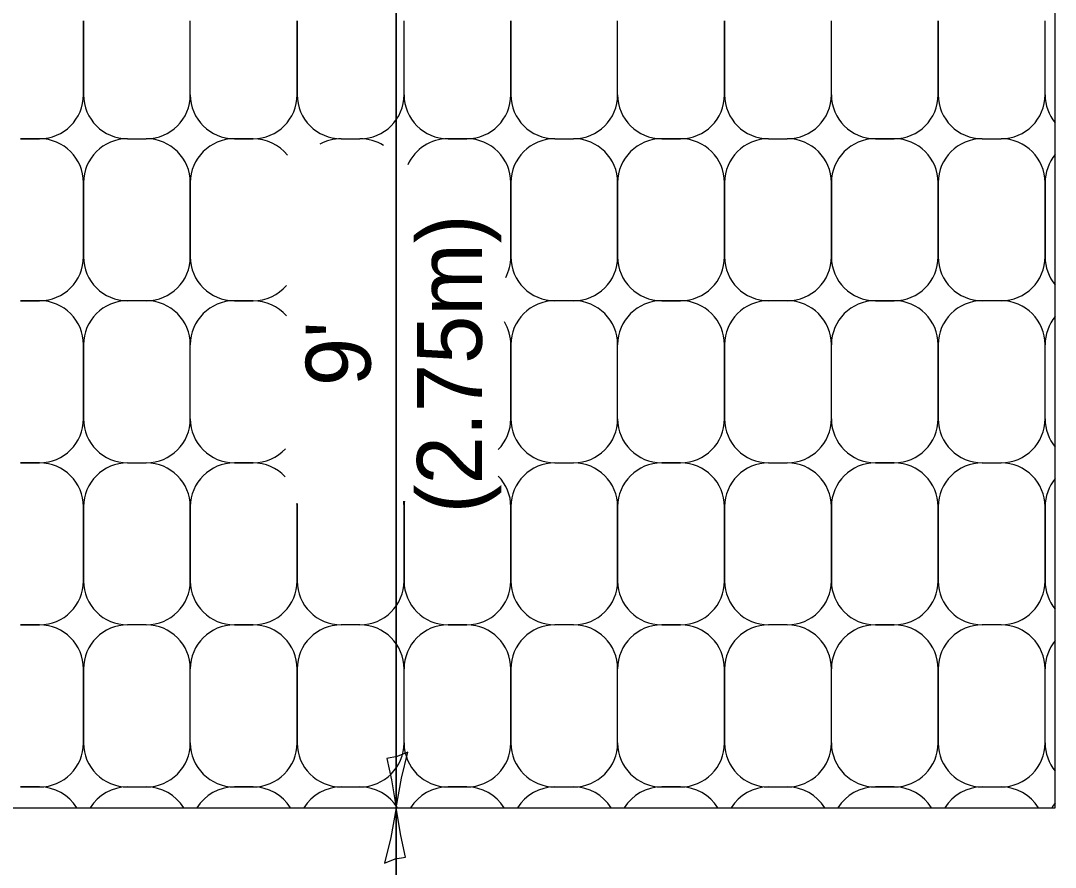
# Model space of a CAD drawing. Extents: x 99735 to 110633, y 79090 to 87272.
# Drawn here: x 100502.1 to 100613.7, y 81105.1 to 81196.5 of the extents above; entities that cross this region are included whole.
import ezdxf

# ---------------------------------------------------------------- set-up
doc = ezdxf.new("R2010")
doc.units = 0
doc.layers.add('Sheets_General Details', color=7, linetype='Continuous')

msp = doc.modelspace()

# ---------------------------------------------------------------- linework, layer by layer
at = {"layer": 'Sheets_General Details'}
for p, q in [((100613.72, 81111.51), (100613.72, 81342.55)), ((100542.63, 81023.66), (100542.63, 81313.95)), ((100542.63, 81216.01), (100542.63, 81111.51)), ((100508.91, 81188.46), (100508.91, 81196.45)), ((100508.91, 81196.45), (100508.91, 81188.46)), ((100508.91, 81196.45), (100508.91, 81188.46)), ((100520.43, 81188.46), (100520.43, 81196.45)), ((100520.43, 81188.46), (100520.43, 81196.45)), ((100520.43, 81188.46), (100520.43, 81196.45)), ((100531.95, 81188.46), (100531.95, 81196.45)), ((100531.95, 81196.45), (100531.95, 81188.46)), ((100531.95, 81196.45), (100531.95, 81188.46)), ((100543.48, 81188.46), (100543.48, 81196.45)), ((100543.48, 81188.46), (100543.48, 81196.45)), ((100543.48, 81188.46), (100543.48, 81196.45)), ((100555, 81188.46), (100555, 81196.45)), ((100555, 81196.45), (100555, 81188.46)), ((100555, 81196.45), (100555, 81188.46)), ((100566.52, 81188.46), (100566.52, 81196.45)), ((100566.52, 81188.46), (100566.52, 81196.45)), ((100566.52, 81188.46), (100566.52, 81196.45)), ((100578.05, 81188.46), (100578.05, 81196.45)), ((100578.05, 81196.45), (100578.05, 81188.46)), ((100578.05, 81196.45), (100578.05, 81188.46)), ((100589.57, 81188.46), (100589.57, 81196.45)), ((100589.57, 81188.46), (100589.57, 81196.45)), ((100589.57, 81188.46), (100589.57, 81196.45)), ((100601.1, 81188.46), (100601.1, 81196.45)), ((100601.1, 81196.45), (100601.1, 81188.46)), ((100601.1, 81196.45), (100601.1, 81188.46)), ((100612.62, 81188.46), (100612.62, 81196.45)), ((100612.62, 81188.46), (100612.62, 81196.45)), ((100612.62, 81188.46), (100612.62, 81196.45)), ((100502.13, 81183.71), (100504.16, 81183.71)), ((100502.13, 81183.71), (100504.16, 81183.71)), ((100504.16, 81183.71), (100502.13, 81183.71)), ((100513.66, 81183.71), (100515.68, 81183.71)), ((100513.66, 81183.71), (100515.68, 81183.71)), ((100525.18, 81183.71), (100527.2, 81183.71)), ((100527.2, 81183.71), (100525.18, 81183.71)), ((100525.18, 81183.71), (100527.2, 81183.71)), ((100536.7, 81183.71), (100538.73, 81183.71)), ((100536.7, 81183.71), (100538.73, 81183.71)), ((100548.23, 81183.71), (100550.25, 81183.71)), ((100550.25, 81183.71), (100548.23, 81183.71)), ((100548.23, 81183.71), (100550.25, 81183.71)), ((100559.75, 81183.71), (100561.77, 81183.71)), ((100559.75, 81183.71), (100561.77, 81183.71)), ((100571.27, 81183.71), (100573.3, 81183.71)), ((100571.27, 81183.71), (100573.3, 81183.71)), ((100573.3, 81183.71), (100571.27, 81183.71)), ((100582.8, 81183.71), (100584.82, 81183.71)), ((100582.8, 81183.71), (100584.82, 81183.71)), ((100594.32, 81183.71), (100596.35, 81183.71)), ((100594.32, 81183.71), (100596.35, 81183.71)), ((100596.35, 81183.71), (100594.32, 81183.71)), ((100605.85, 81183.71), (100607.87, 81183.71)), ((100605.85, 81183.71), (100607.87, 81183.71)), ((100508.91, 81178.96), (100508.91, 81170.97)), ((100508.91, 81170.97), (100508.91, 81178.96)), ((100520.43, 81178.96), (100520.43, 81170.97)), ((100520.43, 81170.97), (100520.43, 81178.96)), ((100555, 81170.97), (100555, 81178.96)), ((100555, 81178.96), (100555, 81170.97)), ((100566.52, 81178.96), (100566.52, 81170.97)), ((100566.52, 81170.97), (100566.52, 81178.96)), ((100578.05, 81178.96), (100578.05, 81170.97)), ((100578.05, 81170.97), (100578.05, 81178.96)), ((100589.57, 81178.96), (100589.57, 81170.97)), ((100589.57, 81170.97), (100589.57, 81178.96)), ((100601.1, 81178.96), (100601.1, 81170.97)), ((100601.1, 81170.97), (100601.1, 81178.96)), ((100612.62, 81178.96), (100612.62, 81170.97)), ((100612.62, 81170.97), (100612.62, 81178.96)), ((100502.13, 81166.22), (100504.16, 81166.22)), ((100504.16, 81166.22), (100502.13, 81166.22)), ((100515.68, 81166.22), (100513.66, 81166.22)), ((100515.68, 81166.22), (100513.66, 81166.22)), ((100525.18, 81166.22), (100527.2, 81166.22)), ((100527.2, 81166.22), (100525.18, 81166.22)), ((100561.77, 81166.22), (100559.75, 81166.22)), ((100561.77, 81166.22), (100559.75, 81166.22)), ((100571.27, 81166.22), (100573.3, 81166.22)), ((100573.3, 81166.22), (100571.27, 81166.22)), ((100584.82, 81166.22), (100582.8, 81166.22)), ((100584.82, 81166.22), (100582.8, 81166.22)), ((100594.32, 81166.22), (100596.35, 81166.22)), ((100596.35, 81166.22), (100594.32, 81166.22)), ((100607.87, 81166.22), (100605.85, 81166.22)), ((100607.87, 81166.22), (100605.85, 81166.22)), ((100508.91, 81153.48), (100508.91, 81161.47)), ((100508.91, 81161.47), (100508.91, 81153.48)), ((100508.91, 81161.47), (100508.91, 81153.48)), ((100520.43, 81153.48), (100520.43, 81161.47)), ((100520.43, 81153.48), (100520.43, 81161.47)), ((100520.43, 81153.48), (100520.43, 81161.47)), ((100555, 81153.48), (100555, 81161.47)), ((100555, 81161.47), (100555, 81153.48)), ((100555, 81161.47), (100555, 81153.48)), ((100566.52, 81153.48), (100566.52, 81161.47)), ((100566.52, 81153.48), (100566.52, 81161.47)), ((100566.52, 81153.48), (100566.52, 81161.47)), ((100578.05, 81153.48), (100578.05, 81161.47)), ((100578.05, 81161.47), (100578.05, 81153.48)), ((100578.05, 81161.47), (100578.05, 81153.48)), ((100589.57, 81153.48), (100589.57, 81161.47)), ((100589.57, 81153.48), (100589.57, 81161.47)), ((100589.57, 81153.48), (100589.57, 81161.47)), ((100601.1, 81153.48), (100601.1, 81161.47)), ((100601.1, 81161.47), (100601.1, 81153.48)), ((100601.1, 81161.47), (100601.1, 81153.48)), ((100612.62, 81153.48), (100612.62, 81161.47)), ((100612.62, 81153.48), (100612.62, 81161.47)), ((100612.62, 81153.48), (100612.62, 81161.47)), ((100502.13, 81148.73), (100504.16, 81148.73)), ((100502.13, 81148.73), (100504.16, 81148.73)), ((100504.16, 81148.73), (100502.13, 81148.73)), ((100513.66, 81148.73), (100515.68, 81148.73)), ((100513.66, 81148.73), (100515.68, 81148.73)), ((100525.18, 81148.73), (100527.2, 81148.73)), ((100525.18, 81148.73), (100527.2, 81148.73)), ((100527.2, 81148.73), (100525.18, 81148.73)), ((100559.75, 81148.73), (100561.77, 81148.73)), ((100559.75, 81148.73), (100561.77, 81148.73)), ((100571.27, 81148.73), (100573.3, 81148.73)), ((100571.27, 81148.73), (100573.3, 81148.73)), ((100573.3, 81148.73), (100571.27, 81148.73)), ((100582.8, 81148.73), (100584.82, 81148.73)), ((100582.8, 81148.73), (100584.82, 81148.73)), ((100594.32, 81148.73), (100596.35, 81148.73)), ((100594.32, 81148.73), (100596.35, 81148.73)), ((100596.35, 81148.73), (100594.32, 81148.73)), ((100605.85, 81148.73), (100607.87, 81148.73)), ((100605.85, 81148.73), (100607.87, 81148.73)), ((100508.91, 81143.98), (100508.91, 81135.99)), ((100508.91, 81135.99), (100508.91, 81143.98)), ((100520.43, 81143.98), (100520.43, 81135.99)), ((100520.43, 81135.99), (100520.43, 81143.98)), ((100531.95, 81143.98), (100531.95, 81135.99)), ((100531.95, 81135.99), (100531.95, 81143.98)), ((100543.48, 81143.98), (100543.48, 81135.99)), ((100543.48, 81135.99), (100543.48, 81143.98)), ((100555, 81135.99), (100555, 81143.98)), ((100555, 81143.98), (100555, 81135.99)), ((100566.52, 81143.98), (100566.52, 81135.99)), ((100566.52, 81135.99), (100566.52, 81143.98)), ((100578.05, 81143.98), (100578.05, 81135.99)), ((100578.05, 81135.99), (100578.05, 81143.98)), ((100589.57, 81143.98), (100589.57, 81135.99)), ((100589.57, 81135.99), (100589.57, 81143.98)), ((100601.1, 81143.98), (100601.1, 81135.99)), ((100601.1, 81135.99), (100601.1, 81143.98)), ((100612.62, 81143.98), (100612.62, 81135.99)), ((100612.62, 81135.99), (100612.62, 81143.98)), ((100502.13, 81131.24), (100504.16, 81131.24)), ((100504.16, 81131.24), (100502.13, 81131.24)), ((100515.68, 81131.24), (100513.66, 81131.24)), ((100515.68, 81131.24), (100513.66, 81131.24)), ((100525.18, 81131.24), (100527.2, 81131.24)), ((100527.2, 81131.24), (100525.18, 81131.24)), ((100538.73, 81131.24), (100536.7, 81131.24)), ((100538.73, 81131.24), (100536.7, 81131.24)), ((100548.23, 81131.24), (100550.25, 81131.24)), ((100550.25, 81131.24), (100548.23, 81131.24)), ((100561.77, 81131.24), (100559.75, 81131.24)), ((100561.77, 81131.24), (100559.75, 81131.24)), ((100571.27, 81131.24), (100573.3, 81131.24)), ((100573.3, 81131.24), (100571.27, 81131.24)), ((100584.82, 81131.24), (100582.8, 81131.24)), ((100584.82, 81131.24), (100582.8, 81131.24)), ((100594.32, 81131.24), (100596.35, 81131.24)), ((100596.35, 81131.24), (100594.32, 81131.24)), ((100607.87, 81131.24), (100605.85, 81131.24)), ((100607.87, 81131.24), (100605.85, 81131.24)), ((100508.91, 81118.5), (100508.91, 81126.49)), ((100508.91, 81126.49), (100508.91, 81118.5)), ((100508.91, 81126.49), (100508.91, 81118.5)), ((100520.43, 81118.5), (100520.43, 81126.49)), ((100520.43, 81118.5), (100520.43, 81126.49)), ((100520.43, 81118.5), (100520.43, 81126.49)), ((100531.95, 81118.5), (100531.95, 81126.49)), ((100531.95, 81126.49), (100531.95, 81118.5)), ((100531.95, 81126.49), (100531.95, 81118.5)), ((100543.48, 81118.5), (100543.48, 81126.49)), ((100543.48, 81118.5), (100543.48, 81126.49)), ((100543.48, 81118.5), (100543.48, 81126.49)), ((100555, 81118.5), (100555, 81126.49)), ((100555, 81126.49), (100555, 81118.5)), ((100555, 81126.49), (100555, 81118.5)), ((100566.52, 81118.5), (100566.52, 81126.49)), ((100566.52, 81118.5), (100566.52, 81126.49)), ((100566.52, 81118.5), (100566.52, 81126.49)), ((100578.05, 81118.5), (100578.05, 81126.49)), ((100578.05, 81126.49), (100578.05, 81118.5)), ((100578.05, 81126.49), (100578.05, 81118.5)), ((100589.57, 81118.5), (100589.57, 81126.49)), ((100589.57, 81118.5), (100589.57, 81126.49)), ((100589.57, 81118.5), (100589.57, 81126.49)), ((100601.1, 81118.5), (100601.1, 81126.49)), ((100601.1, 81126.49), (100601.1, 81118.5)), ((100601.1, 81126.49), (100601.1, 81118.5)), ((100612.62, 81118.5), (100612.62, 81126.49)), ((100612.62, 81118.5), (100612.62, 81126.49)), ((100612.62, 81118.5), (100612.62, 81126.49)), ((100502.13, 81113.75), (100504.16, 81113.75)), ((100502.13, 81113.75), (100504.16, 81113.75)), ((100504.16, 81113.75), (100502.13, 81113.75)), ((100513.66, 81113.75), (100515.68, 81113.75)), ((100513.66, 81113.75), (100515.68, 81113.75)), ((100525.18, 81113.75), (100527.2, 81113.75)), ((100525.18, 81113.75), (100527.2, 81113.75)), ((100527.2, 81113.75), (100525.18, 81113.75)), ((100536.7, 81113.75), (100538.73, 81113.75)), ((100536.7, 81113.75), (100538.73, 81113.75)), ((100548.23, 81113.75), (100550.25, 81113.75)), ((100548.23, 81113.75), (100550.25, 81113.75)), ((100550.25, 81113.75), (100548.23, 81113.75)), ((100559.75, 81113.75), (100561.77, 81113.75)), ((100559.75, 81113.75), (100561.77, 81113.75)), ((100571.27, 81113.75), (100573.3, 81113.75)), ((100571.27, 81113.75), (100573.3, 81113.75)), ((100573.3, 81113.75), (100571.27, 81113.75)), ((100582.8, 81113.75), (100584.82, 81113.75)), ((100582.8, 81113.75), (100584.82, 81113.75)), ((100594.32, 81113.75), (100596.35, 81113.75)), ((100594.32, 81113.75), (100596.35, 81113.75)), ((100596.35, 81113.75), (100594.32, 81113.75)), ((100605.85, 81113.75), (100607.87, 81113.75)), ((100605.85, 81113.75), (100607.87, 81113.75)), ((100340.12, 81111.51), (100613.72, 81111.51)), ((100542.63, 81111.51), (100542.63, 81023.66))]:
    msp.add_line(p, q, dxfattribs=at)
for points in [[(100543.89, 81117.5), (100542.74, 81117.02), (100541.63, 81116.83), (100542.11, 81114.51), (100542.63, 81111.51), (100543.22, 81114.71)], [(100541.38, 81105.51), (100542.53, 81105.99), (100543.64, 81106.18), (100543.15, 81108.51), (100542.63, 81111.51), (100542.05, 81108.3)]]:
    msp.add_lwpolyline(points, close=True, dxfattribs=at)
for centre, start, end in [((100504.16, 81188.46), 270, 360), ((100513.66, 81188.46), 180, 270), ((100515.68, 81188.46), 270, 360), ((100525.18, 81188.46), 180, 270), ((100527.2, 81188.46), 270, 360), ((100536.7, 81188.46), 180, 270), ((100538.73, 81188.46), 270, 360), ((100548.23, 81188.46), 180, 270), ((100550.25, 81188.46), 270, 360), ((100559.75, 81188.46), 180, 270), ((100561.77, 81188.46), 270, 360), ((100571.27, 81188.46), 180, 270), ((100573.3, 81188.46), 270, 360), ((100582.8, 81188.46), 180, 270), ((100584.82, 81188.46), 270, 360), ((100594.32, 81188.46), 180, 270), ((100596.34, 81188.46), 270, 360), ((100605.84, 81188.46), 180, 270), ((100607.87, 81188.46), 270, 360), ((100617.37, 81188.46), 180, 219.879), ((100504.16, 81178.96), 0, 90), ((100513.66, 81178.96), 90, 180), ((100515.68, 81178.96), 0, 90), ((100525.18, 81178.96), 90, 180), ((100527.2, 81178.96), 38.6534, 90), ((100536.7, 81178.96), 90, 118.9319), ((100538.73, 81178.96), 57.6122, 90), ((100548.23, 81178.96), 90, 155.8365), ((100550.25, 81178.96), 0, 90), ((100559.75, 81178.96), 90, 180), ((100561.77, 81178.96), 0, 90), ((100571.27, 81178.96), 90, 180), ((100573.3, 81178.96), 0, 90), ((100582.8, 81178.96), 90, 180), ((100584.82, 81178.96), 0, 90), ((100594.32, 81178.96), 90, 180), ((100596.34, 81178.96), 0, 90), ((100605.84, 81178.96), 90, 180), ((100607.87, 81178.96), 0, 90), ((100617.37, 81178.96), 140.121, 180), ((100504.16, 81170.97), 270, 360), ((100513.66, 81170.97), 180, 270), ((100515.68, 81170.97), 270, 360), ((100525.18, 81170.97), 180, 270), ((100550.25, 81170.97), 332.0057, 360), ((100559.75, 81170.97), 180, 270), ((100561.77, 81170.97), 270, 360), ((100571.27, 81170.97), 180, 270), ((100573.3, 81170.97), 270, 360), ((100582.8, 81170.97), 180, 270), ((100584.82, 81170.97), 270, 360), ((100594.32, 81170.97), 180, 270), ((100596.34, 81170.97), 270, 360), ((100605.84, 81170.97), 180, 270), ((100607.87, 81170.97), 270, 360), ((100617.37, 81170.97), 180, 219.879), ((100527.2, 81170.97), 270, 319.4879), ((100504.16, 81161.47), 0, 90), ((100513.66, 81161.47), 90, 180), ((100515.68, 81161.47), 0, 90), ((100525.18, 81161.47), 90, 180), ((100527.2, 81161.47), 40.9389, 90), ((100559.75, 81161.47), 90, 180), ((100561.77, 81161.47), 0, 90), ((100571.27, 81161.47), 90, 180), ((100573.3, 81161.47), 0, 90), ((100582.8, 81161.47), 90, 180), ((100584.82, 81161.47), 0, 90), ((100594.32, 81161.47), 90, 180), ((100596.34, 81161.47), 0, 90), ((100605.84, 81161.47), 90, 180), ((100607.87, 81161.47), 0, 90), ((100550.25, 81161.47), 0, 31.4724), ((100617.37, 81161.47), 140.121, 180), ((100504.16, 81153.48), 270, 360), ((100513.66, 81153.48), 180, 270), ((100515.68, 81153.48), 270, 360), ((100525.18, 81153.48), 180, 270), ((100550.25, 81153.48), 315.6058, 360), ((100559.75, 81153.48), 180, 270), ((100561.77, 81153.48), 270, 360), ((100571.27, 81153.48), 180, 270), ((100573.3, 81153.48), 270, 360), ((100582.8, 81153.48), 180, 270), ((100584.82, 81153.48), 270, 360), ((100594.32, 81153.48), 180, 270), ((100596.34, 81153.48), 270, 360), ((100605.84, 81153.48), 180, 270), ((100607.87, 81153.48), 270, 360), ((100617.37, 81153.48), 180, 219.879), ((100527.2, 81153.48), 270, 317.2498), ((100504.16, 81143.98), 0, 90), ((100513.66, 81143.98), 90, 180), ((100515.68, 81143.98), 0, 90), ((100525.18, 81143.98), 90, 180), ((100527.2, 81143.98), 43.1251, 90), ((100559.75, 81143.98), 90, 180), ((100561.77, 81143.98), 0, 90), ((100571.27, 81143.98), 90, 180), ((100573.3, 81143.98), 0, 90), ((100582.8, 81143.98), 90, 180), ((100584.82, 81143.98), 0, 90), ((100594.32, 81143.98), 90, 180), ((100596.34, 81143.98), 0, 90), ((100605.84, 81143.98), 90, 180), ((100607.87, 81143.98), 0, 90), ((100550.25, 81143.98), 0, 44.3942), ((100617.37, 81143.98), 140.121, 180), ((100527.2, 81143.98), 0, 4.5494), ((100536.7, 81143.98), 175.4435, 180), ((100538.73, 81143.98), 0, 7.2842), ((100548.23, 81143.98), 172.6975, 180), ((100504.16, 81135.99), 270, 360), ((100513.66, 81135.99), 180, 270), ((100515.68, 81135.99), 270, 360), ((100525.18, 81135.99), 180, 270), ((100527.2, 81135.99), 270, 360), ((100536.7, 81135.99), 180, 270), ((100538.73, 81135.99), 270, 360), ((100548.23, 81135.99), 180, 270), ((100550.25, 81135.99), 270, 360), ((100559.75, 81135.99), 180, 270), ((100561.77, 81135.99), 270, 360), ((100571.27, 81135.99), 180, 270), ((100573.3, 81135.99), 270, 360), ((100582.8, 81135.99), 180, 270), ((100584.82, 81135.99), 270, 360), ((100594.32, 81135.99), 180, 270), ((100596.34, 81135.99), 270, 360), ((100605.84, 81135.99), 180, 270), ((100607.87, 81135.99), 270, 360), ((100617.37, 81135.99), 180, 219.879), ((100504.16, 81126.49), 0, 90), ((100513.66, 81126.49), 90, 180), ((100515.68, 81126.49), 0, 90), ((100525.18, 81126.49), 90, 180), ((100527.2, 81126.49), 0, 90), ((100536.7, 81126.49), 90, 180), ((100538.73, 81126.49), 0, 90), ((100548.23, 81126.49), 90, 180), ((100550.25, 81126.49), 0, 90), ((100559.75, 81126.49), 90, 180), ((100561.77, 81126.49), 0, 90), ((100571.27, 81126.49), 90, 180), ((100573.3, 81126.49), 0, 90), ((100582.8, 81126.49), 90, 180), ((100584.82, 81126.49), 0, 90), ((100594.32, 81126.49), 90, 180), ((100596.34, 81126.49), 0, 90), ((100605.84, 81126.49), 90, 180), ((100607.87, 81126.49), 0, 90), ((100617.37, 81126.49), 140.121, 180), ((100504.16, 81118.5), 270, 360), ((100513.66, 81118.5), 180, 270), ((100515.68, 81118.5), 270, 360), ((100525.18, 81118.5), 180, 270), ((100527.2, 81118.5), 270, 360), ((100536.7, 81118.5), 180, 270), ((100538.73, 81118.5), 270, 360), ((100548.23, 81118.5), 180, 270), ((100550.25, 81118.5), 270, 360), ((100559.75, 81118.5), 180, 270), ((100561.77, 81118.5), 270, 360), ((100571.27, 81118.5), 180, 270), ((100573.3, 81118.5), 270, 360), ((100582.8, 81118.5), 180, 270), ((100584.82, 81118.5), 270, 360), ((100594.32, 81118.5), 180, 270), ((100596.34, 81118.5), 270, 360), ((100605.84, 81118.5), 180, 270), ((100607.87, 81118.5), 270, 360), ((100617.37, 81118.5), 180, 219.879), ((100504.16, 81109), 31.7895, 90), ((100513.66, 81109), 90, 148.2105), ((100515.68, 81109), 31.7895, 90), ((100525.18, 81109), 90, 148.2105), ((100527.2, 81109), 31.7895, 90), ((100536.7, 81109), 90, 148.2105), ((100538.73, 81109), 31.7895, 90), ((100548.23, 81109), 90, 148.2105), ((100550.25, 81109), 31.7895, 90), ((100559.75, 81109), 90, 148.2105), ((100561.77, 81109), 31.7895, 90), ((100571.27, 81109), 90, 148.2105), ((100573.3, 81109), 31.7895, 90), ((100582.8, 81109), 90, 148.2105), ((100584.82, 81109), 31.7895, 90), ((100594.32, 81109), 90, 148.2105), ((100596.34, 81109), 31.7895, 90), ((100605.84, 81109), 90, 148.2105), ((100607.87, 81109), 31.7895, 90), ((100617.37, 81109), 140.121, 148.2105)]:
    msp.add_arc(centre, 4.75, start, end, dxfattribs=at)

# ---------------------------------------------------------------- texts
for s, p in [('(2.75m)', (100551.88, 81143.28)), ("9'", (100539.88, 81157.01))]:
    msp.add_text(s, height=7, rotation=90, dxfattribs=at).set_placement(p)

doc.saveas('drawing.dxf')
